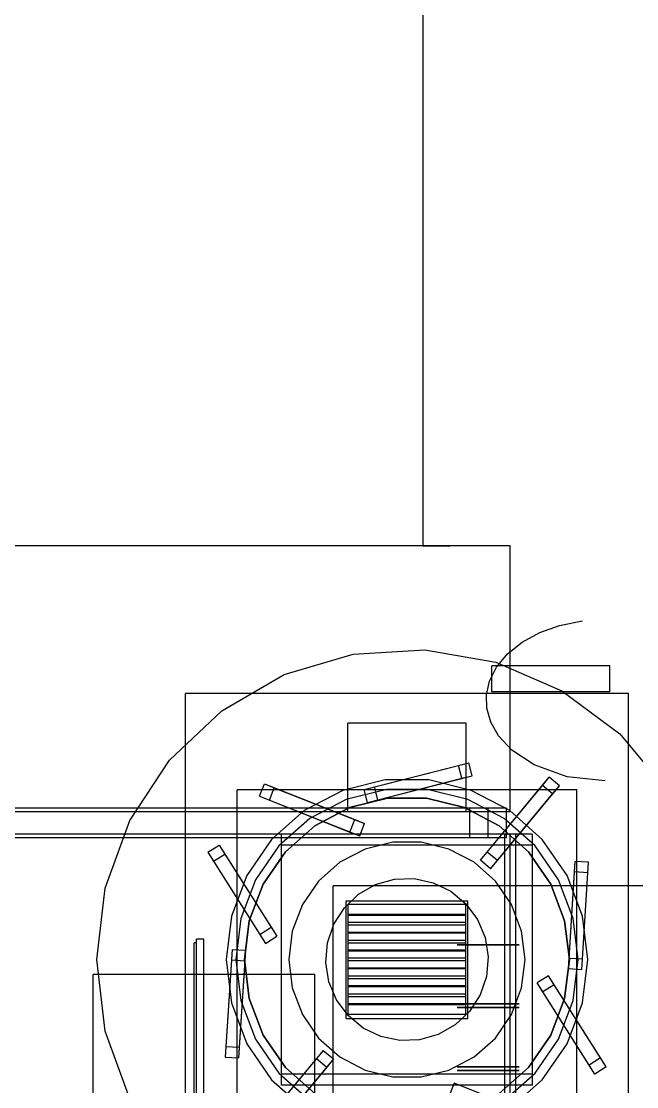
# Model space of a CAD drawing. Header units: millimetres. Extents: x -1355 to 669, y -1138 to 733.
# Drawn here: x -839.4 to -756.1, y 202.8 to 347 of the extents above; entities that cross this region are included whole.
import ezdxf

# ---------------------------------------------------------------- set-up
doc = ezdxf.new("R2010")
doc.units = ezdxf.units.MM
doc.layers.add('HIDDEN', color=8, linetype='Continuous')

msp = doc.modelspace()

# ---------------------------------------------------------------- linework, layer by layer
at = {"layer": 'HIDDEN'}
for points in [[(-785, 276), (-785, 400)], [(-785, 276), (-785, 400)], [(-773.2, 276), (-1001.2, 276)], [(-773.2, 276), (-1001.2, 276)], [(-784.95, 276), (-785, 276)], [(-785, 276), (-784.95, 276)], [(-784.95, 276), (-785, 276)], [(-785, 276), (-784.95, 276)], [(-784.79, 276), (-784.95, 276)], [(-784.95, 276), (-784.79, 276)], [(-784.79, 276), (-784.95, 276)], [(-784.95, 276), (-784.79, 276)], [(-784.55, 276), (-784.79, 276)], [(-784.79, 276), (-784.55, 276)], [(-784.55, 276), (-784.79, 276)], [(-784.79, 276), (-784.55, 276)], [(-784.22, 276), (-784.55, 276)], [(-784.55, 276), (-784.22, 276)], [(-784.22, 276), (-784.55, 276)], [(-784.55, 276), (-784.22, 276)], [(-783.84, 276), (-784.22, 276)], [(-784.22, 276), (-783.84, 276)], [(-783.84, 276), (-784.22, 276)], [(-784.22, 276), (-783.84, 276)], [(-783.42, 276), (-783.84, 276)], [(-783.84, 276), (-783.42, 276)], [(-783.42, 276), (-783.84, 276)], [(-783.84, 276), (-783.42, 276)], [(-782.98, 276), (-783.42, 276)], [(-783.42, 276), (-782.98, 276)], [(-782.98, 276), (-783.42, 276)], [(-783.42, 276), (-782.98, 276)], [(-782.56, 276), (-782.98, 276)], [(-782.98, 276), (-782.56, 276)], [(-782.56, 276), (-782.98, 276)], [(-782.98, 276), (-782.56, 276)], [(-782.18, 276), (-782.56, 276)], [(-782.56, 276), (-782.18, 276)], [(-782.18, 276), (-782.56, 276)], [(-782.56, 276), (-782.18, 276)], [(-781.85, 276), (-782.18, 276)], [(-782.18, 276), (-781.85, 276)], [(-781.85, 276), (-782.18, 276)], [(-782.18, 276), (-781.85, 276)], [(-781.6, 276), (-781.85, 276)], [(-781.85, 276), (-781.6, 276)], [(-781.6, 276), (-781.85, 276)], [(-781.85, 276), (-781.6, 276)], [(-781.45, 276), (-781.6, 276)], [(-781.6, 276), (-781.45, 276)], [(-781.45, 276), (-781.6, 276)], [(-781.6, 276), (-781.45, 276)], [(-781.4, 276), (-781.45, 276)], [(-781.45, 276), (-781.4, 276)], [(-781.4, 276), (-781.45, 276)], [(-781.45, 276), (-781.4, 276)], [(-773.2, 240), (-773.2, 276)], [(-773.2, 240), (-773.2, 276)], [(-766.54, 265.22), (-763.4, 265.86)], [(-771.59, 262.96), (-769.2, 264.26)], [(-769.2, 264.26), (-766.54, 265.22)], [(-773.57, 261.37), (-771.59, 262.96)], [(-803.83, 258.57), (-794.49, 261.36)], [(-803.83, 258.57), (-794.49, 261.36)], [(-794.49, 261.36), (-784.76, 261.93)], [(-794.49, 261.36), (-784.76, 261.93)], [(-784.76, 261.93), (-775.15, 260.24)], [(-784.76, 261.93), (-775.15, 260.24)], [(-775.06, 259.58), (-773.57, 261.37)], [(-776, 257.7), (-775.06, 259.58)], [(-759.7, 259.75), (-775.7, 259.75)], [(-775.7, 256.25), (-775.7, 259.75)], [(-759.7, 259.75), (-775.7, 259.75)], [(-775.7, 256.25), (-775.7, 259.75)], [(-775.15, 260.24), (-766.2, 256.37)], [(-775.15, 260.24), (-766.2, 256.37)], [(-759.7, 256.25), (-759.7, 259.75)], [(-759.7, 256.25), (-759.7, 259.75)], [(-812.28, 253.69), (-803.83, 258.57)], [(-812.28, 253.69), (-803.83, 258.57)], [(-776.42, 255.84), (-776, 257.7)], [(-757.2, 256), (-817.2, 256)], [(-817.2, 196), (-817.2, 256)], [(-757.2, 256), (-817.2, 256)], [(-817.2, 196), (-817.2, 256)], [(-776.38, 254.02), (-776.42, 255.84)], [(-759.7, 256.25), (-775.7, 256.25)], [(-759.7, 256.25), (-775.7, 256.25)], [(-766.2, 256.37), (-758.38, 250.55)], [(-766.2, 256.37), (-758.38, 250.55)], [(-757.2, 196), (-757.2, 256)], [(-757.2, 196), (-757.2, 256)], [(-775.85, 252.15), (-776.38, 254.02)], [(-819.37, 247), (-812.28, 253.69)], [(-819.37, 247), (-812.28, 253.69)], [(-779.2, 252), (-795.2, 252)], [(-795.2, 240), (-795.2, 252)], [(-779.2, 252), (-795.2, 252)], [(-795.2, 240), (-795.2, 252)], [(-779.2, 240), (-779.2, 252)], [(-779.2, 240), (-779.2, 252)], [(-774.8, 250.28), (-775.85, 252.15)], [(-773, 248.34), (-774.8, 250.28)], [(-758.38, 250.55), (-752.11, 243.08)], [(-758.38, 250.55), (-752.11, 243.08)], [(-769.98, 246.35), (-773, 248.34)], [(-824.73, 238.85), (-819.37, 247)], [(-824.73, 238.85), (-819.37, 247)], [(-791.58, 243.37), (-778.83, 246.64)], [(-780.23, 246.28), (-778.83, 246.64)], [(-778.38, 244.89), (-778.83, 246.64)], [(-792.98, 243.01), (-780.23, 246.28)], [(-779.78, 244.54), (-780.23, 246.28)], [(-765.48, 244.75), (-769.98, 246.35)], [(-807.17, 242.12), (-806.5, 243.8)], [(-806.5, 243.8), (-805.17, 243.27)], [(-806.5, 243.8), (-794.27, 238.95)], [(-790.15, 244.32), (-795.89, 242.91)], [(-792.53, 241.27), (-779.78, 244.54)], [(-791.14, 241.62), (-778.38, 244.89)], [(-784.25, 244.32), (-790.15, 244.32)], [(-778.51, 242.91), (-784.25, 244.32)], [(-779.78, 244.54), (-778.38, 244.89)], [(-776.32, 234.54), (-767.93, 244.68)], [(-768.85, 243.58), (-767.93, 244.68)], [(-766.54, 243.54), (-767.93, 244.68)], [(-760.33, 244.18), (-765.48, 244.75)], [(-764.2, 243), (-810.2, 243)], [(-810.2, 197), (-810.2, 243)], [(-764.2, 243), (-810.2, 243)], [(-810.2, 197), (-810.2, 243)], [(-805.83, 241.59), (-805.17, 243.27)], [(-805.17, 243.27), (-792.93, 238.42)], [(-795.89, 242.91), (-801.12, 240.16)], [(-789.99, 243.03), (-795.43, 241.69)], [(-789.99, 243.03), (-795.43, 241.69)], [(-789.99, 243.03), (-795.43, 241.69)], [(-789.99, 243.03), (-795.43, 241.69)], [(-789.99, 243.03), (-795.43, 241.69)], [(-789.99, 243.03), (-795.43, 241.69)], [(-792.98, 243.01), (-791.58, 243.37)], [(-792.53, 241.27), (-792.98, 243.01)], [(-791.14, 241.62), (-791.58, 243.37)], [(-784.4, 243.03), (-789.99, 243.03)], [(-784.4, 243.03), (-789.99, 243.03)], [(-784.4, 243.03), (-789.99, 243.03)], [(-784.4, 243.03), (-789.99, 243.03)], [(-784.4, 243.03), (-789.99, 243.03)], [(-784.4, 243.03), (-789.99, 243.03)], [(-778.97, 241.69), (-784.4, 243.03)], [(-778.97, 241.69), (-784.4, 243.03)], [(-778.97, 241.69), (-784.4, 243.03)], [(-778.97, 241.69), (-784.4, 243.03)], [(-778.97, 241.69), (-784.4, 243.03)], [(-778.97, 241.69), (-784.4, 243.03)], [(-773.28, 240.16), (-778.51, 242.91)], [(-777.24, 233.44), (-768.85, 243.58)], [(-775.86, 232.29), (-767.46, 242.43)], [(-774.94, 233.4), (-766.54, 243.54)], [(-767.46, 242.43), (-768.85, 243.58)], [(-767.46, 242.43), (-766.54, 243.54)], [(-764.2, 197), (-764.2, 243)], [(-764.2, 197), (-764.2, 243)], [(-807.17, 242.12), (-805.83, 241.59)], [(-807.17, 242.12), (-794.93, 237.27)], [(-805.83, 241.59), (-793.59, 236.74)], [(-795.43, 241.69), (-800.38, 239.09)], [(-795.43, 241.69), (-800.38, 239.09)], [(-795.43, 241.69), (-800.38, 239.09)], [(-795.43, 241.69), (-800.38, 239.09)], [(-795.43, 241.69), (-800.38, 239.09)], [(-795.43, 241.69), (-800.38, 239.09)], [(-795, 240.57), (-789.85, 241.84)], [(-795, 240.57), (-789.85, 241.84)], [(-789.85, 241.84), (-795, 240.57)], [(-792.53, 241.27), (-791.14, 241.62)], [(-789.85, 241.84), (-784.55, 241.84)], [(-789.85, 241.84), (-784.55, 241.84)], [(-784.55, 241.84), (-789.85, 241.84)], [(-784.55, 241.84), (-779.4, 240.57)], [(-784.55, 241.84), (-779.4, 240.57)], [(-779.4, 240.57), (-784.55, 241.84)], [(-774.02, 239.09), (-778.97, 241.69)], [(-774.02, 239.09), (-778.97, 241.69)], [(-774.02, 239.09), (-778.97, 241.69)], [(-774.02, 239.09), (-778.97, 241.69)], [(-774.02, 239.09), (-778.97, 241.69)], [(-774.02, 239.09), (-778.97, 241.69)], [(-773.2, 240), (-1001.2, 240)], [(-773.2, 240), (-1001.2, 240)], [(-776.2, 240.5), (-998.2, 240.5)], [(-776.2, 240.5), (-998.2, 240.5)], [(-776.2, 240.5), (-998.2, 240.5)], [(-776.2, 240.5), (-998.2, 240.5)], [(-776.2, 240), (-998.2, 240)], [(-776.2, 240), (-998.2, 240)], [(-801.12, 240.16), (-805.54, 236.25)], [(-799.7, 238.11), (-795, 240.57)], [(-799.7, 238.11), (-795, 240.57)], [(-795, 240.57), (-799.7, 238.11)], [(-779.2, 240), (-795.2, 240)], [(-779.2, 240), (-795.2, 240)], [(-779.4, 240.57), (-774.7, 238.11)], [(-779.4, 240.57), (-774.7, 238.11)], [(-774.7, 238.11), (-779.4, 240.57)], [(-773.7, 240.5), (-778.7, 240.5)], [(-778.7, 236.5), (-778.7, 240.5)], [(-773.7, 240.5), (-778.7, 240.5)], [(-778.7, 236.5), (-778.7, 240.5)], [(-776.2, 236.5), (-776.2, 240.5)], [(-776.2, 236.5), (-776.2, 240.5)], [(-776.2, 236.5), (-776.2, 240.5)], [(-776.2, 236.5), (-776.2, 240.5)], [(-776.2, 237), (-776.2, 240)], [(-776.2, 237), (-776.2, 240)], [(-773.7, 236.5), (-773.7, 240.5)], [(-773.7, 236.5), (-773.7, 240.5)], [(-768.86, 236.25), (-773.28, 240.16)], [(-828.07, 229.69), (-824.73, 238.85)], [(-828.07, 229.69), (-824.73, 238.85)], [(-800.38, 239.09), (-804.56, 235.38)], [(-800.38, 239.09), (-804.56, 235.38)], [(-800.38, 239.09), (-804.56, 235.38)], [(-800.38, 239.09), (-804.56, 235.38)], [(-800.38, 239.09), (-804.56, 235.38)], [(-800.38, 239.09), (-804.56, 235.38)], [(-803.67, 234.59), (-799.7, 238.11)], [(-803.67, 234.59), (-799.7, 238.11)], [(-799.7, 238.11), (-803.67, 234.59)], [(-794.93, 237.27), (-794.27, 238.95)], [(-794.27, 238.95), (-792.93, 238.42)], [(-793.59, 236.74), (-792.93, 238.42)], [(-774.7, 238.11), (-770.73, 234.59)], [(-774.7, 238.11), (-770.73, 234.59)], [(-770.73, 234.59), (-774.7, 238.11)], [(-769.83, 235.38), (-774.02, 239.09)], [(-769.83, 235.38), (-774.02, 239.09)], [(-769.83, 235.38), (-774.02, 239.09)], [(-769.83, 235.38), (-774.02, 239.09)], [(-769.83, 235.38), (-774.02, 239.09)], [(-769.83, 235.38), (-774.02, 239.09)], [(-773.2, 237), (-1001.2, 237)], [(-773.2, 237), (-1001.2, 237)], [(-773.2, 237), (-1001.2, 237)], [(-773.2, 237), (-1001.2, 237)], [(-776.2, 237), (-998.2, 237)], [(-776.2, 237), (-998.2, 237)], [(-776.2, 236.5), (-998.2, 236.5)], [(-776.2, 236.5), (-998.2, 236.5)], [(-776.2, 236.5), (-998.2, 236.5)], [(-776.2, 236.5), (-998.2, 236.5)], [(-770.2, 237), (-804.2, 237)], [(-804.2, 203), (-804.2, 237)], [(-770.2, 237), (-804.2, 237)], [(-804.2, 203), (-804.2, 237)], [(-794.93, 237.27), (-793.59, 236.74)], [(-773.7, 236.5), (-778.7, 236.5)], [(-773.7, 236.5), (-778.7, 236.5)], [(-772.45, 237), (-773.95, 237)], [(-773.95, 193), (-773.95, 237)], [(-772.45, 237), (-773.95, 237)], [(-773.95, 193), (-773.95, 237)], [(-773.2, 193), (-773.2, 237)], [(-773.2, 193), (-773.2, 237)], [(-773.2, 193), (-773.2, 237)], [(-773.2, 193), (-773.2, 237)], [(-772.45, 193), (-772.45, 237)], [(-772.45, 193), (-772.45, 237)], [(-770.2, 203), (-770.2, 237)], [(-770.2, 203), (-770.2, 237)], [(-814.18, 234.53), (-812.66, 235.49)], [(-812.66, 235.49), (-811.89, 234.28)], [(-812.66, 235.49), (-805.61, 224.38)], [(-805.54, 236.25), (-808.89, 231.39)], [(-804.56, 235.38), (-807.74, 230.78)], [(-804.56, 235.38), (-807.74, 230.78)], [(-804.56, 235.38), (-807.74, 230.78)], [(-804.56, 235.38), (-807.74, 230.78)], [(-804.56, 235.38), (-807.74, 230.78)], [(-804.56, 235.38), (-807.74, 230.78)], [(-770.2, 235.5), (-804.2, 235.5)], [(-770.2, 235.5), (-804.2, 235.5)], [(-804.2, 204.5), (-804.2, 235.5)], [(-804.2, 204.5), (-804.2, 235.5)], [(-789.13, 235.88), (-792.87, 234.96)], [(-785.27, 235.88), (-789.13, 235.88)], [(-781.52, 234.96), (-785.27, 235.88)], [(-770.2, 204.5), (-770.2, 235.5)], [(-770.2, 204.5), (-770.2, 235.5)], [(-766.66, 230.78), (-769.83, 235.38)], [(-766.66, 230.78), (-769.83, 235.38)], [(-766.66, 230.78), (-769.83, 235.38)], [(-766.66, 230.78), (-769.83, 235.38)], [(-766.66, 230.78), (-769.83, 235.38)], [(-766.66, 230.78), (-769.83, 235.38)], [(-765.5, 231.39), (-768.86, 236.25)], [(-814.18, 234.53), (-813.41, 233.31)], [(-814.18, 234.53), (-807.13, 223.41)], [(-813.41, 233.31), (-811.89, 234.28)], [(-811.89, 234.28), (-804.84, 223.16)], [(-806.68, 230.22), (-803.67, 234.59)], [(-806.68, 230.22), (-803.67, 234.59)], [(-803.67, 234.59), (-806.68, 230.22)], [(-792.87, 234.96), (-796.29, 233.17)], [(-778.11, 233.17), (-781.52, 234.96)], [(-777.24, 233.44), (-776.32, 234.54)], [(-774.94, 233.4), (-776.32, 234.54)], [(-770.73, 234.59), (-767.72, 230.22)], [(-770.73, 234.59), (-767.72, 230.22)], [(-767.72, 230.22), (-770.73, 234.59)], [(-813.41, 233.31), (-806.36, 222.2)], [(-796.29, 233.17), (-799.17, 230.61)], [(-775.22, 230.61), (-778.11, 233.17)], [(-775.86, 232.29), (-777.24, 233.44)], [(-775.86, 232.29), (-774.94, 233.4)], [(-765.22, 220.16), (-764.39, 233.3)], [(-764.48, 231.87), (-764.39, 233.3)], [(-762.59, 233.19), (-764.39, 233.3)], [(-763.42, 220.05), (-762.59, 233.19)], [(-762.68, 231.75), (-762.59, 233.19)], [(-808.89, 231.39), (-810.99, 225.86)], [(-807.74, 230.78), (-809.72, 225.55)], [(-807.74, 230.78), (-809.72, 225.55)], [(-807.74, 230.78), (-809.72, 225.55)], [(-807.74, 230.78), (-809.72, 225.55)], [(-807.74, 230.78), (-809.72, 225.55)], [(-807.74, 230.78), (-809.72, 225.55)], [(-791.44, 230.15), (-788.89, 230.87)], [(-791.44, 230.15), (-788.89, 230.87)], [(-788.89, 230.87), (-786.24, 230.96)], [(-788.89, 230.87), (-786.24, 230.96)], [(-786.24, 230.96), (-783.64, 230.41)], [(-786.24, 230.96), (-783.64, 230.41)], [(-764.67, 225.55), (-766.66, 230.78)], [(-764.67, 225.55), (-766.66, 230.78)], [(-764.67, 225.55), (-766.66, 230.78)], [(-764.67, 225.55), (-766.66, 230.78)], [(-764.67, 225.55), (-766.66, 230.78)], [(-764.67, 225.55), (-766.66, 230.78)], [(-763.41, 225.86), (-765.5, 231.39)], [(-765.31, 218.73), (-764.48, 231.87)], [(-762.68, 231.75), (-764.48, 231.87)], [(-763.51, 218.61), (-762.68, 231.75)], [(-829.2, 220), (-828.07, 229.69)], [(-829.2, 220), (-828.07, 229.69)], [(-808.56, 225.26), (-806.68, 230.22)], [(-808.56, 225.26), (-806.68, 230.22)], [(-806.68, 230.22), (-808.56, 225.26)], [(-799.17, 230.61), (-801.37, 227.44)], [(-741.2, 230), (-797.2, 230)], [(-797.2, 170), (-797.2, 230)], [(-741.2, 230), (-797.2, 230)], [(-797.2, 170), (-797.2, 230)], [(-793.75, 228.84), (-791.44, 230.15)], [(-793.75, 228.84), (-791.44, 230.15)], [(-783.64, 230.41), (-781.26, 229.26)], [(-783.64, 230.41), (-781.26, 229.26)], [(-773.03, 227.44), (-775.22, 230.61)], [(-767.72, 230.22), (-765.84, 225.26)], [(-767.72, 230.22), (-765.84, 225.26)], [(-765.84, 225.26), (-767.72, 230.22)], [(-795.67, 227.02), (-793.75, 228.84)], [(-795.67, 227.02), (-793.75, 228.84)], [(-795.45, 227.97), (-778.95, 227.97)], [(-795.45, 227.97), (-778.95, 227.97)], [(-795.45, 212.03), (-795.45, 227.97)], [(-795.45, 212.03), (-795.45, 227.97)], [(-781.26, 229.26), (-779.21, 227.57)], [(-781.26, 229.26), (-779.21, 227.57)], [(-778.95, 212.03), (-778.95, 227.97)], [(-778.95, 212.03), (-778.95, 227.97)], [(-801.37, 227.44), (-802.73, 223.83)], [(-797.1, 224.78), (-795.67, 227.02)], [(-797.1, 224.78), (-795.67, 227.02)], [(-795.17, 225.99), (-795.17, 227.44)], [(-779.22, 227.44), (-795.17, 227.44)], [(-795.17, 226.11), (-795.17, 227.44)], [(-779.22, 225.99), (-779.22, 227.44)], [(-779.22, 226.11), (-779.22, 227.44)], [(-779.21, 227.57), (-777.63, 225.43)], [(-779.21, 227.57), (-777.63, 225.43)], [(-771.66, 223.83), (-773.03, 227.44)], [(-810.99, 225.86), (-811.7, 220)], [(-809.72, 225.55), (-810.4, 220)], [(-809.72, 225.55), (-810.4, 220)], [(-809.72, 225.55), (-810.4, 220)], [(-809.72, 225.55), (-810.4, 220)], [(-809.72, 225.55), (-810.4, 220)], [(-809.72, 225.55), (-810.4, 220)], [(-809.2, 220), (-808.56, 225.26)], [(-809.2, 220), (-808.56, 225.26)], [(-808.56, 225.26), (-809.2, 220)], [(-795.17, 224.66), (-795.17, 226.11)], [(-779.22, 226.11), (-795.17, 226.11)], [(-779.22, 225.99), (-795.17, 225.99)], [(-795.17, 224.66), (-795.17, 225.99)], [(-795.17, 223.57), (-795.17, 225.02)], [(-779.22, 225.02), (-795.17, 225.02)], [(-795.17, 223.69), (-795.17, 225.02)], [(-779.22, 224.66), (-779.22, 226.11)], [(-779.22, 224.66), (-779.22, 225.99)], [(-779.22, 223.57), (-779.22, 225.02)], [(-779.22, 223.69), (-779.22, 225.02)], [(-777.63, 225.43), (-776.61, 222.99)], [(-777.63, 225.43), (-776.61, 222.99)], [(-765.84, 225.26), (-765.2, 220)], [(-765.84, 225.26), (-765.2, 220)], [(-765.2, 220), (-765.84, 225.26)], [(-764, 220), (-764.67, 225.55)], [(-764, 220), (-764.67, 225.55)], [(-764, 220), (-764.67, 225.55)], [(-764, 220), (-764.67, 225.55)], [(-764, 220), (-764.67, 225.55)], [(-764, 220), (-764.67, 225.55)], [(-762.7, 220), (-763.41, 225.86)], [(-807.13, 223.41), (-805.61, 224.38)], [(-805.61, 224.38), (-804.84, 223.16)], [(-802.73, 223.83), (-803.2, 220)], [(-797.96, 222.27), (-797.1, 224.78)], [(-797.96, 222.27), (-797.1, 224.78)], [(-779.22, 224.66), (-795.17, 224.66)], [(-795.17, 222.24), (-795.17, 223.69)], [(-779.22, 223.69), (-795.17, 223.69)], [(-779.22, 223.57), (-795.17, 223.57)], [(-795.17, 222.24), (-795.17, 223.57)], [(-779.22, 222.24), (-779.22, 223.69)], [(-779.22, 222.24), (-779.22, 223.57)], [(-771.2, 220), (-771.66, 223.83)], [(-815.7, 222.25), (-816.05, 222.25)], [(-816.05, 3.89), (-816.05, 222.25)], [(-815.7, 222.25), (-816.05, 222.25)], [(-816.05, 3.89), (-816.05, 222.25)], [(-815.7, 222.25), (-816.05, 222.25)], [(-816.05, 3.89), (-816.05, 222.25)], [(-815.7, 222.25), (-816.05, 222.25)], [(-816.05, 3.89), (-816.05, 222.25)], [(-815.7, 222.25), (-816.05, 222.25)], [(-816.05, 3.89), (-816.05, 222.25)], [(-815.7, 222.25), (-816.05, 222.25)], [(-816.05, 3.89), (-816.05, 222.25)], [(-814.7, 222.75), (-815.7, 222.75)], [(-815.7, 3.39), (-815.7, 222.75)], [(-814.7, 222.75), (-815.7, 222.75)], [(-815.7, 3.39), (-815.7, 222.75)], [(-815.7, 3.89), (-815.7, 222.25)], [(-815.7, 3.89), (-815.7, 222.25)], [(-815.7, 3.89), (-815.7, 222.25)], [(-815.7, 3.89), (-815.7, 222.25)], [(-815.7, 3.89), (-815.7, 222.25)], [(-815.7, 3.89), (-815.7, 222.25)], [(-814.7, 3.39), (-814.7, 222.75)], [(-814.7, 3.39), (-814.7, 222.75)], [(-807.13, 223.41), (-806.36, 222.2)], [(-806.36, 222.2), (-804.84, 223.16)], [(-798.19, 219.63), (-797.96, 222.27)], [(-798.19, 219.63), (-797.96, 222.27)], [(-795.17, 221.15), (-795.17, 222.6)], [(-779.22, 222.6), (-795.17, 222.6)], [(-795.17, 221.27), (-795.17, 222.6)], [(-779.22, 222.24), (-795.17, 222.24)], [(-779.22, 221.15), (-779.22, 222.6)], [(-779.22, 221.27), (-779.22, 222.6)], [(-776.61, 222.99), (-776.2, 220.37)], [(-776.61, 222.99), (-776.2, 220.37)], [(-810.88, 221.39), (-811.72, 208.25)], [(-810.88, 221.39), (-810.97, 219.95)], [(-810.88, 221.39), (-809.09, 221.27)], [(-809.09, 221.27), (-809.92, 208.13)], [(-809.09, 221.27), (-809.18, 219.84)], [(-795.17, 219.82), (-795.17, 221.27)], [(-779.22, 221.27), (-795.17, 221.27)], [(-779.22, 221.15), (-795.17, 221.15)], [(-795.17, 219.82), (-795.17, 221.15)], [(-780.4, 222), (-780.37, 222)], [(-780.37, 222), (-780.4, 222)], [(-780.37, 222), (-780.13, 222)], [(-780.13, 222), (-780.37, 222)], [(-780.13, 222), (-779.65, 222)], [(-779.65, 222), (-780.13, 222)], [(-779.65, 222), (-778.98, 222)], [(-778.98, 222), (-779.65, 222)], [(-779.22, 219.82), (-779.22, 221.27)], [(-779.22, 219.82), (-779.22, 221.15)], [(-778.98, 222), (-778.15, 222)], [(-778.15, 222), (-778.98, 222)], [(-778.15, 222), (-777.2, 222)], [(-777.2, 222), (-778.15, 222)], [(-777.2, 222), (-776.2, 222)], [(-776.2, 222), (-777.2, 222)], [(-775.19, 222), (-776.2, 222)], [(-776.2, 222), (-775.19, 222)], [(-774.25, 222), (-775.19, 222)], [(-775.19, 222), (-774.25, 222)], [(-773.41, 222), (-774.25, 222)], [(-774.25, 222), (-773.41, 222)], [(-772.74, 222), (-773.41, 222)], [(-773.41, 222), (-772.74, 222)], [(-772.27, 222), (-772.74, 222)], [(-772.74, 222), (-772.27, 222)], [(-772.03, 222), (-772.27, 222)], [(-772.27, 222), (-772.03, 222)], [(-772, 222), (-772.03, 222)], [(-772.03, 222), (-772, 222)], [(-828.07, 210.31), (-829.2, 220)], [(-828.07, 210.31), (-829.2, 220)], [(-810.97, 219.95), (-811.81, 206.81)], [(-811.7, 220), (-810.99, 214.14)], [(-810.97, 219.95), (-809.18, 219.84)], [(-810.4, 220), (-809.72, 214.45)], [(-810.4, 220), (-809.72, 214.45)], [(-810.4, 220), (-809.72, 214.45)], [(-810.4, 220), (-809.72, 214.45)], [(-810.4, 220), (-809.72, 214.45)], [(-810.4, 220), (-809.72, 214.45)], [(-809.18, 219.84), (-810.01, 206.7)], [(-808.56, 214.74), (-809.2, 220)], [(-808.56, 214.74), (-809.2, 220)], [(-809.2, 220), (-808.56, 214.74)], [(-803.2, 220), (-802.73, 216.17)], [(-797.78, 217.01), (-798.19, 219.63)], [(-797.78, 217.01), (-798.19, 219.63)], [(-795.17, 218.73), (-795.17, 220.18)], [(-779.22, 220.18), (-795.17, 220.18)], [(-795.17, 218.85), (-795.17, 220.18)], [(-779.22, 219.82), (-795.17, 219.82)], [(-779.22, 218.73), (-779.22, 220.18)], [(-779.22, 218.85), (-779.22, 220.18)], [(-776.2, 220.37), (-776.44, 217.73)], [(-776.2, 220.37), (-776.44, 217.73)], [(-771.66, 216.17), (-771.2, 220)], [(-765.2, 220), (-765.84, 214.74)], [(-765.2, 220), (-765.84, 214.74)], [(-765.84, 214.74), (-765.2, 220)], [(-765.31, 218.73), (-765.22, 220.16)], [(-763.42, 220.05), (-765.22, 220.16)], [(-764.67, 214.45), (-764, 220)], [(-764.67, 214.45), (-764, 220)], [(-764.67, 214.45), (-764, 220)], [(-764.67, 214.45), (-764, 220)], [(-764.67, 214.45), (-764, 220)], [(-764.67, 214.45), (-764, 220)], [(-763.51, 218.61), (-763.42, 220.05)], [(-763.41, 214.14), (-762.7, 220)], [(-799.7, 218), (-829.7, 218)], [(-829.7, 162), (-829.7, 218)], [(-799.7, 218), (-829.7, 218)], [(-829.7, 162), (-829.7, 218)], [(-799.7, 162), (-799.7, 218)], [(-799.7, 162), (-799.7, 218)], [(-795.17, 217.4), (-795.17, 218.85)], [(-779.22, 218.85), (-795.17, 218.85)], [(-779.22, 218.73), (-795.17, 218.73)], [(-795.17, 217.4), (-795.17, 218.73)], [(-795.17, 216.31), (-795.17, 217.76)], [(-779.22, 217.76), (-795.17, 217.76)], [(-795.17, 216.43), (-795.17, 217.76)], [(-779.22, 217.4), (-779.22, 218.85)], [(-779.22, 217.4), (-779.22, 218.73)], [(-779.22, 216.31), (-779.22, 217.76)], [(-779.22, 216.43), (-779.22, 217.76)], [(-768.04, 217.8), (-769.56, 216.84)], [(-767.27, 216.59), (-768.04, 217.8)], [(-760.99, 206.69), (-768.04, 217.8)], [(-763.51, 218.61), (-765.31, 218.73)], [(-796.76, 214.57), (-797.78, 217.01)], [(-796.76, 214.57), (-797.78, 217.01)], [(-779.22, 217.4), (-795.17, 217.4)], [(-795.17, 214.98), (-795.17, 216.43)], [(-779.22, 216.43), (-795.17, 216.43)], [(-779.22, 216.31), (-795.17, 216.31)], [(-795.17, 214.98), (-795.17, 216.31)], [(-779.22, 214.98), (-779.22, 216.43)], [(-779.22, 214.98), (-779.22, 216.31)], [(-776.44, 217.73), (-777.29, 215.22)], [(-776.44, 217.73), (-777.29, 215.22)], [(-768.79, 215.62), (-769.56, 216.84)], [(-762.51, 205.72), (-769.56, 216.84)], [(-767.27, 216.59), (-768.79, 215.62)], [(-760.22, 205.47), (-767.27, 216.59)], [(-802.73, 216.17), (-801.37, 212.56)], [(-795.17, 213.89), (-795.17, 215.34)], [(-779.22, 215.34), (-795.17, 215.34)], [(-795.17, 214.01), (-795.17, 215.34)], [(-779.22, 214.98), (-795.17, 214.98)], [(-779.22, 213.89), (-779.22, 215.34)], [(-779.22, 214.01), (-779.22, 215.34)], [(-777.29, 215.22), (-778.73, 212.98)], [(-777.29, 215.22), (-778.73, 212.98)], [(-773.03, 212.56), (-771.66, 216.17)], [(-761.74, 204.51), (-768.79, 215.62)], [(-810.99, 214.14), (-808.89, 208.61)], [(-809.72, 214.45), (-807.74, 209.22)], [(-809.72, 214.45), (-807.74, 209.22)], [(-809.72, 214.45), (-807.74, 209.22)], [(-809.72, 214.45), (-807.74, 209.22)], [(-809.72, 214.45), (-807.74, 209.22)], [(-809.72, 214.45), (-807.74, 209.22)], [(-806.68, 209.78), (-808.56, 214.74)], [(-806.68, 209.78), (-808.56, 214.74)], [(-808.56, 214.74), (-806.68, 209.78)], [(-795.18, 212.43), (-796.76, 214.57)], [(-795.18, 212.43), (-796.76, 214.57)], [(-795.17, 212.56), (-795.17, 214.01)], [(-779.22, 214.01), (-795.17, 214.01)], [(-779.22, 213.89), (-795.17, 213.89)], [(-795.17, 212.56), (-795.17, 213.89)], [(-780.4, 214), (-780.37, 214)], [(-780.37, 214), (-780.4, 214)], [(-780.4, 213.5), (-780.37, 213.5)], [(-780.37, 213.5), (-780.4, 213.5)], [(-780.37, 214), (-780.13, 214)], [(-780.13, 214), (-780.37, 214)], [(-780.37, 213.5), (-780.13, 213.5)], [(-780.13, 213.5), (-780.37, 213.5)], [(-780.13, 214), (-779.65, 214)], [(-779.65, 214), (-780.13, 214)], [(-780.13, 213.5), (-779.65, 213.5)], [(-779.65, 213.5), (-780.13, 213.5)], [(-779.65, 214), (-778.98, 214)], [(-778.98, 214), (-779.65, 214)], [(-779.65, 213.5), (-778.98, 213.5)], [(-778.98, 213.5), (-779.65, 213.5)], [(-779.22, 212.56), (-779.22, 214.01)], [(-779.22, 212.56), (-779.22, 213.89)], [(-778.98, 214), (-778.15, 214)], [(-778.15, 214), (-778.98, 214)], [(-778.98, 213.5), (-778.15, 213.5)], [(-778.15, 213.5), (-778.98, 213.5)], [(-778.15, 214), (-777.2, 214)], [(-777.2, 214), (-778.15, 214)], [(-778.15, 213.5), (-777.2, 213.5)], [(-777.2, 213.5), (-778.15, 213.5)], [(-777.2, 214), (-776.2, 214)], [(-776.2, 214), (-777.2, 214)], [(-777.2, 213.5), (-776.2, 213.5)], [(-776.2, 213.5), (-777.2, 213.5)], [(-775.19, 214), (-776.2, 214)], [(-776.2, 214), (-775.19, 214)], [(-775.19, 213.5), (-776.2, 213.5)], [(-776.2, 213.5), (-775.19, 213.5)], [(-774.25, 214), (-775.19, 214)], [(-775.19, 214), (-774.25, 214)], [(-774.25, 213.5), (-775.19, 213.5)], [(-775.19, 213.5), (-774.25, 213.5)], [(-773.41, 214), (-774.25, 214)], [(-774.25, 214), (-773.41, 214)], [(-773.41, 213.5), (-774.25, 213.5)], [(-774.25, 213.5), (-773.41, 213.5)], [(-772.74, 214), (-773.41, 214)], [(-773.41, 214), (-772.74, 214)], [(-772.74, 213.5), (-773.41, 213.5)], [(-773.41, 213.5), (-772.74, 213.5)], [(-772.27, 214), (-772.74, 214)], [(-772.74, 214), (-772.27, 214)], [(-772.27, 213.5), (-772.74, 213.5)], [(-772.74, 213.5), (-772.27, 213.5)], [(-772.03, 214), (-772.27, 214)], [(-772.27, 214), (-772.03, 214)], [(-772.03, 213.5), (-772.27, 213.5)], [(-772.27, 213.5), (-772.03, 213.5)], [(-772, 214), (-772.03, 214)], [(-772.03, 214), (-772, 214)], [(-772, 213.5), (-772.03, 213.5)], [(-772.03, 213.5), (-772, 213.5)], [(-765.84, 214.74), (-767.72, 209.78)], [(-765.84, 214.74), (-767.72, 209.78)], [(-767.72, 209.78), (-765.84, 214.74)], [(-766.66, 209.22), (-764.67, 214.45)], [(-766.66, 209.22), (-764.67, 214.45)], [(-766.66, 209.22), (-764.67, 214.45)], [(-766.66, 209.22), (-764.67, 214.45)], [(-766.66, 209.22), (-764.67, 214.45)], [(-766.66, 209.22), (-764.67, 214.45)], [(-765.5, 208.61), (-763.41, 214.14)], [(-801.37, 212.56), (-799.17, 209.39)], [(-795.45, 212.03), (-778.95, 212.03)], [(-795.45, 212.03), (-778.95, 212.03)], [(-793.14, 210.74), (-795.18, 212.43)], [(-793.14, 210.74), (-795.18, 212.43)], [(-779.22, 212.56), (-795.17, 212.56)], [(-778.73, 212.98), (-780.65, 211.16)], [(-778.73, 212.98), (-780.65, 211.16)], [(-775.22, 209.39), (-773.03, 212.56)], [(-790.75, 209.59), (-793.14, 210.74)], [(-790.75, 209.59), (-793.14, 210.74)], [(-780.65, 211.16), (-782.96, 209.85)], [(-780.65, 211.16), (-782.96, 209.85)], [(-824.73, 201.15), (-828.07, 210.31)], [(-824.73, 201.15), (-828.07, 210.31)], [(-807.74, 209.22), (-804.56, 204.62)], [(-807.74, 209.22), (-804.56, 204.62)], [(-807.74, 209.22), (-804.56, 204.62)], [(-807.74, 209.22), (-804.56, 204.62)], [(-807.74, 209.22), (-804.56, 204.62)], [(-807.74, 209.22), (-804.56, 204.62)], [(-803.67, 205.41), (-806.68, 209.78)], [(-803.67, 205.41), (-806.68, 209.78)], [(-806.68, 209.78), (-803.67, 205.41)], [(-799.17, 209.39), (-796.29, 206.83)], [(-788.16, 209.04), (-790.75, 209.59)], [(-788.16, 209.04), (-790.75, 209.59)], [(-785.51, 209.13), (-788.16, 209.04)], [(-785.51, 209.13), (-788.16, 209.04)], [(-782.96, 209.85), (-785.51, 209.13)], [(-782.96, 209.85), (-785.51, 209.13)], [(-778.11, 206.83), (-775.22, 209.39)], [(-767.72, 209.78), (-770.73, 205.41)], [(-767.72, 209.78), (-770.73, 205.41)], [(-770.73, 205.41), (-767.72, 209.78)], [(-769.83, 204.62), (-766.66, 209.22)], [(-769.83, 204.62), (-766.66, 209.22)], [(-769.83, 204.62), (-766.66, 209.22)], [(-769.83, 204.62), (-766.66, 209.22)], [(-769.83, 204.62), (-766.66, 209.22)], [(-769.83, 204.62), (-766.66, 209.22)], [(-811.72, 208.25), (-811.81, 206.81)], [(-811.72, 208.25), (-809.92, 208.13)], [(-809.92, 208.13), (-810.01, 206.7)], [(-808.89, 208.61), (-805.54, 203.75)], [(-798.54, 207.71), (-806.94, 197.57)], [(-798.54, 207.71), (-799.46, 206.6)], [(-798.54, 207.71), (-797.16, 206.56)], [(-768.86, 203.75), (-765.5, 208.61)], [(-811.81, 206.81), (-810.01, 206.7)], [(-799.46, 206.6), (-807.85, 196.46)], [(-797.16, 206.56), (-805.55, 196.42)], [(-799.46, 206.6), (-798.07, 205.46)], [(-797.16, 206.56), (-798.07, 205.46)], [(-796.29, 206.83), (-792.87, 205.04)], [(-781.52, 205.04), (-778.11, 206.83)], [(-760.99, 206.69), (-762.51, 205.72)], [(-760.22, 205.47), (-760.99, 206.69)], [(-798.07, 205.46), (-806.47, 195.32)], [(-799.7, 201.89), (-803.67, 205.41)], [(-799.7, 201.89), (-803.67, 205.41)], [(-803.67, 205.41), (-799.7, 201.89)], [(-792.87, 205.04), (-789.13, 204.12)], [(-785.27, 204.12), (-781.52, 205.04)], [(-780.4, 205.5), (-780.37, 205.5)], [(-780.37, 205.5), (-780.4, 205.5)], [(-780.4, 205), (-780.37, 205)], [(-780.37, 205), (-780.4, 205)], [(-780.37, 205.5), (-780.13, 205.5)], [(-780.13, 205.5), (-780.37, 205.5)], [(-780.37, 205), (-780.13, 205)], [(-780.13, 205), (-780.37, 205)], [(-780.13, 205.5), (-779.65, 205.5)], [(-779.65, 205.5), (-780.13, 205.5)], [(-780.13, 205), (-779.65, 205)], [(-779.65, 205), (-780.13, 205)], [(-779.65, 205.5), (-778.98, 205.5)], [(-778.98, 205.5), (-779.65, 205.5)], [(-779.65, 205), (-778.98, 205)], [(-778.98, 205), (-779.65, 205)], [(-778.98, 205.5), (-778.15, 205.5)], [(-778.15, 205.5), (-778.98, 205.5)], [(-778.98, 205), (-778.15, 205)], [(-778.15, 205), (-778.98, 205)], [(-778.15, 205.5), (-777.2, 205.5)], [(-777.2, 205.5), (-778.15, 205.5)], [(-778.15, 205), (-777.2, 205)], [(-777.2, 205), (-778.15, 205)], [(-777.2, 205.5), (-776.2, 205.5)], [(-776.2, 205.5), (-777.2, 205.5)], [(-777.2, 205), (-776.2, 205)], [(-776.2, 205), (-777.2, 205)], [(-775.19, 205.5), (-776.2, 205.5)], [(-776.2, 205.5), (-775.19, 205.5)], [(-775.19, 205), (-776.2, 205)], [(-776.2, 205), (-775.19, 205)], [(-774.25, 205.5), (-775.19, 205.5)], [(-775.19, 205.5), (-774.25, 205.5)], [(-774.25, 205), (-775.19, 205)], [(-775.19, 205), (-774.25, 205)], [(-770.73, 205.41), (-774.7, 201.89)], [(-770.73, 205.41), (-774.7, 201.89)], [(-774.7, 201.89), (-770.73, 205.41)], [(-773.41, 205.5), (-774.25, 205.5)], [(-774.25, 205.5), (-773.41, 205.5)], [(-773.41, 205), (-774.25, 205)], [(-774.25, 205), (-773.41, 205)], [(-772.74, 205.5), (-773.41, 205.5)], [(-773.41, 205.5), (-772.74, 205.5)], [(-772.74, 205), (-773.41, 205)], [(-773.41, 205), (-772.74, 205)], [(-772.27, 205.5), (-772.74, 205.5)], [(-772.74, 205.5), (-772.27, 205.5)], [(-772.27, 205), (-772.74, 205)], [(-772.74, 205), (-772.27, 205)], [(-772.03, 205.5), (-772.27, 205.5)], [(-772.27, 205.5), (-772.03, 205.5)], [(-772.03, 205), (-772.27, 205)], [(-772.27, 205), (-772.03, 205)], [(-772, 205.5), (-772.03, 205.5)], [(-772.03, 205.5), (-772, 205.5)], [(-772, 205), (-772.03, 205)], [(-772.03, 205), (-772, 205)], [(-761.74, 204.51), (-762.51, 205.72)], [(-760.22, 205.47), (-761.74, 204.51)], [(-805.54, 203.75), (-801.12, 199.84)], [(-804.56, 204.62), (-800.38, 200.91)], [(-804.56, 204.62), (-800.38, 200.91)], [(-804.56, 204.62), (-800.38, 200.91)], [(-804.56, 204.62), (-800.38, 200.91)], [(-804.56, 204.62), (-800.38, 200.91)], [(-804.56, 204.62), (-800.38, 200.91)], [(-770.2, 204.5), (-804.2, 204.5)], [(-770.2, 204.5), (-804.2, 204.5)], [(-789.13, 204.12), (-785.27, 204.12)], [(-774.02, 200.91), (-769.83, 204.62)], [(-774.02, 200.91), (-769.83, 204.62)], [(-774.02, 200.91), (-769.83, 204.62)], [(-774.02, 200.91), (-769.83, 204.62)], [(-774.02, 200.91), (-769.83, 204.62)], [(-774.02, 200.91), (-769.83, 204.62)], [(-773.28, 199.84), (-768.86, 203.75)], [(-770.2, 203), (-804.2, 203)], [(-770.2, 203), (-804.2, 203)], [(-780.8, 203.26), (-781.47, 201.58)], [(-779.47, 202.73), (-780.8, 203.26)], [(-768.57, 198.41), (-780.8, 203.26)]]:
    msp.add_lwpolyline(points, dxfattribs=at)

doc.saveas('drawing.dxf')
